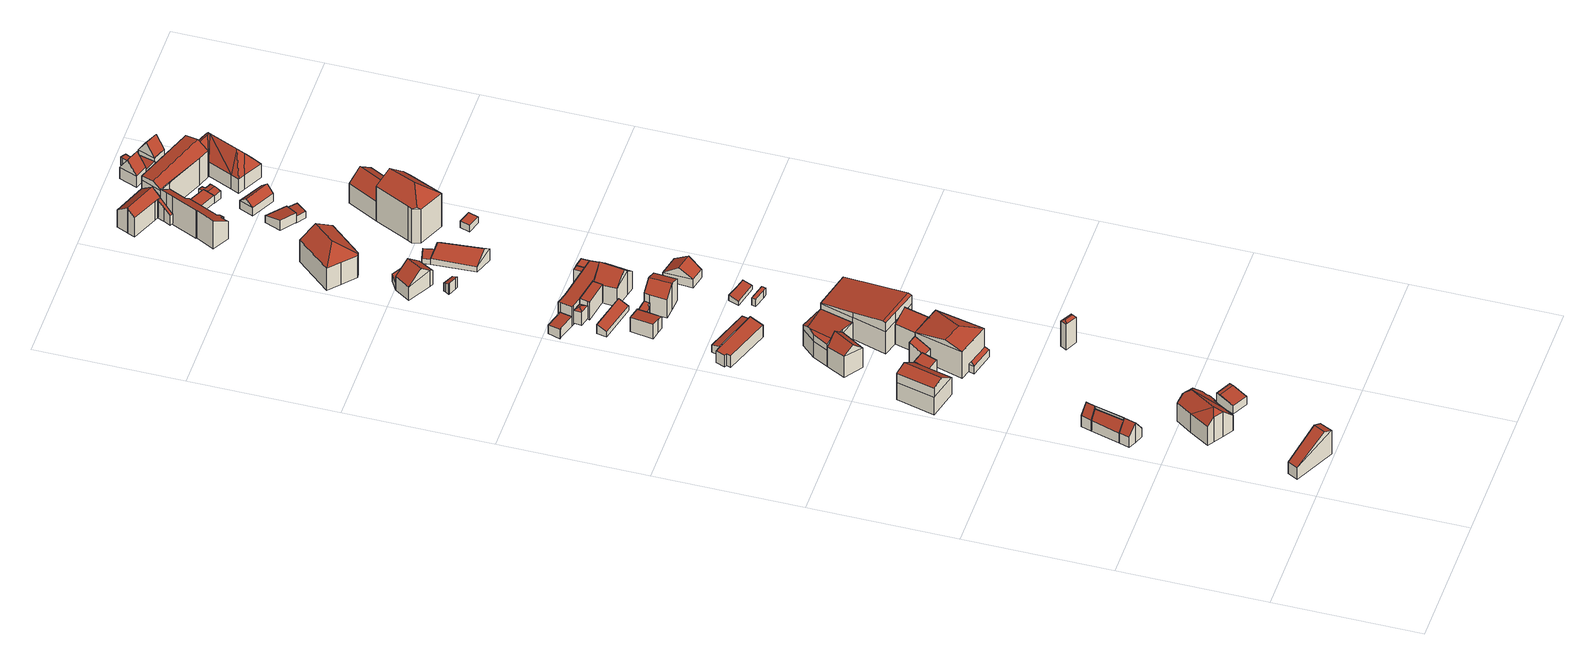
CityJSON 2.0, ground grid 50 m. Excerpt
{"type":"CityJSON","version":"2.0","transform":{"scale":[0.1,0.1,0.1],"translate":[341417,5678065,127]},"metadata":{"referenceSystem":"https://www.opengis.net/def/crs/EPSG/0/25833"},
"CityObjects":{
"building1":{"type":"Building","attributes":{"Dachtyp_tdc":"tdcGableRoof","Gemeindeschluessel":14729160,"Dachneigung":27.44,"QualitaetDacherkennung":33,"Geometrietyp2DReferenz":"3000","function":"31001_9998","roofType":"3100","measuredHeight":11.52},"geometry":[{"type":"MultiSurface","lod":"2","boundaries":[[[0,1,2,3]],[[1,4,5,2]],[[4,6,7,5]],[[6,0,3,7]],[[4,1,8]],[[0,6,9]],[[1,0,9,8]],[[6,4,8,9]],[[3,2,5,7]]],"semantics":{"surfaces":[{"type":"WallSurface"},{"type":"RoofSurface"},{"type":"GroundSurface"}],"values":[0,0,0,0,0,0,1,1,2]}}]},
"building2":{"type":"Building","attributes":{"Gemeindeschluessel":14729160,"Geometrietyp2DReferenz":"3000","function":"31001_9998","roofType":"9999"},"children":["building2-1","building2-2","building2-3"]},
"building2-1":{"type":"BuildingPart","attributes":{"Dachtyp_tdc":"tdcGableRoof","Dachneigung":54.95,"QualitaetDacherkennung":75,"Geometrietyp2DReferenz":"3000","roofType":"3100","measuredHeight":8.27},"parents":["building2"],"geometry":[{"type":"MultiSurface","lod":"2","boundaries":[[[10,11,12,13]],[[14,15,16,17]],[[14,10,13,15]],[[10,14,18]],[[11,10,18,19]],[[14,17,20,19,18]],[[13,12,21,16,15]],[[21,12,11,22]],[[16,21,22,17]],[[19,20,22,11]],[[20,17,22]]],"semantics":{"surfaces":[{"type":"WallSurface"},{"type":"RoofSurface"},{"type":"GroundSurface"},{"type":"ClosureSurface"}],"values":[0,0,0,0,1,1,2,0,3,0,3]}}]},
"building2-2":{"type":"BuildingPart","attributes":{"Dachtyp_tdc":"tdcPolyFlatRoof","Dachneigung":55.13,"QualitaetDacherkennung":86,"Geometrietyp2DReferenz":"3000","roofType":"2100","measuredHeight":7.68},"parents":["building2"],"geometry":[{"type":"MultiSurface","lod":"2","boundaries":[[[23,17,16,24]],[[20,25,26,27,21,22]],[[20,17,23,28,25]],[[27,24,16,21]],[[28,26,25]],[[23,24,27,26,28]],[[21,16,17,22]],[[22,17,20]]],"semantics":{"surfaces":[{"type":"WallSurface"},{"type":"RoofSurface"},{"type":"GroundSurface"},{"type":"ClosureSurface"}],"values":[0,0,1,2,0,3,3,3]}}]},
"building2-3":{"type":"BuildingPart","attributes":{"Dachtyp_tdc":"tdcGableRoof","Dachneigung":54.58,"QualitaetDacherkennung":71,"Geometrietyp2DReferenz":"3000","roofType":"3100","measuredHeight":8.3},"parents":["building2"],"geometry":[{"type":"MultiSurface","lod":"2","boundaries":[[[26,29,30,27]],[[29,31,32,30]],[[31,33,34,32]],[[33,35,36,34]],[[35,37,38,36]],[[37,39,40,38]],[[39,41,42,40]],[[41,43,23,24,42]],[[39,37,35,33,31,29]],[[29,26,28,43,41,39]],[[27,30,32,34,36,38,40,42,24]],[[28,23,43]],[[27,24,23,28,26]]],"semantics":{"surfaces":[{"type":"WallSurface"},{"type":"RoofSurface"},{"type":"GroundSurface"},{"type":"ClosureSurface"}],"values":[0,0,0,0,0,0,0,0,1,1,2,0,3]}}]},
"building3":{"type":"Building","attributes":{"Dachtyp_tdc":"tdcPolyFlatRoof","Gemeindeschluessel":14729160,"Dachneigung":54.03,"QualitaetDacherkennung":83,"Geometrietyp2DReferenz":"3000","function":"31001_9998","roofType":"2100","measuredHeight":8.8},"geometry":[{"type":"MultiSurface","lod":"2","boundaries":[[[33,31,32,34]],[[31,44,27,32]],[[44,45,21,27]],[[45,46,12,21]],[[46,47,36,12]],[[47,33,34,36]],[[47,46,45,44,31,33]],[[34,32,27,21,12,36]]],"semantics":{"surfaces":[{"type":"WallSurface"},{"type":"RoofSurface"},{"type":"GroundSurface"}],"values":[0,0,0,0,0,0,1,2]}}]},
"building4":{"type":"Building","attributes":{"Dachtyp_tdc":"tdcHippedGableRoof","Gemeindeschluessel":14729160,"Dachneigung":44.12,"QualitaetDacherkennung":78,"Geometrietyp2DReferenz":"3000","function":"31001_9998","roofType":"3300","measuredHeight":12.16},"geometry":[{"type":"MultiSurface","lod":"2","boundaries":[[[48,49,50,51]],[[49,52,53,50]],[[52,54,55,53]],[[54,56,57,55]],[[56,58,59,57]],[[58,60,61,59]],[[60,62,63,61]],[[62,64,65,63]],[[64,66,67,65]],[[66,68,69,67]],[[68,70,71,69]],[[70,72,73,71]],[[72,74,75,73]],[[74,48,51,75]],[[58,56,76]],[[48,74,77]],[[56,54,52,77,76]],[[52,49,48,77]],[[70,68,66,64,62,60,58,76]],[[74,72,70,76,77]],[[51,50,53,55,57,59,61,63,65,67,69,71,73,75]]],"semantics":{"surfaces":[{"type":"WallSurface"},{"type":"RoofSurface"},{"type":"GroundSurface"}],"values":[0,0,0,0,0,0,0,0,0,0,0,0,0,0,1,1,1,1,1,1,2]}}]},
"building5":{"type":"Building","attributes":{"Dachtyp_tdc":"tdcGableRoof","Gemeindeschluessel":14729160,"Dachneigung":10.97,"QualitaetDacherkennung":35,"Geometrietyp2DReferenz":"3000","function":"31001_9998","roofType":"3100","measuredHeight":4.56},"geometry":[{"type":"MultiSurface","lod":"2","boundaries":[[[78,79,80,81]],[[79,82,83,80]],[[82,84,85,83]],[[84,78,81,85]],[[82,79,86]],[[78,84,87]],[[79,78,87,86]],[[84,82,86,87]],[[81,80,83,85]]],"semantics":{"surfaces":[{"type":"WallSurface"},{"type":"RoofSurface"},{"type":"GroundSurface"}],"values":[0,0,0,0,0,0,1,1,2]}}]},
"building6":{"type":"Building","attributes":{"Gemeindeschluessel":14729160,"Geometrietyp2DReferenz":"3000","function":"31001_9998","roofType":"9999"},"children":["building6-1","building6-2"]},
"building6-1":{"type":"BuildingPart","attributes":{"Dachtyp_tdc":"tdcGableRoof","Dachneigung":37.96,"QualitaetDacherkennung":45,"Geometrietyp2DReferenz":"3000","roofType":"3100","measuredHeight":11.93},"parents":["building6"],"geometry":[{"type":"MultiSurface","lod":"2","boundaries":[[[88,89,90,91]],[[92,93,94,95,96]],[[93,97,98,94]],[[97,88,91,98]],[[99,100,101,102]],[[92,103,89,101,100,93]],[[88,102,101,89]],[[97,99,102,88]],[[93,100,99,97]],[[91,90,95,94,98]],[[96,103,92]],[[95,90,89,103,96]]],"semantics":{"surfaces":[{"type":"WallSurface"},{"type":"RoofSurface"},{"type":"GroundSurface"},{"type":"ClosureSurface"}],"values":[0,0,0,0,1,1,0,0,0,2,0,3]}}]},
"building6-2":{"type":"BuildingPart","attributes":{"Dachtyp_tdc":"tdcPolyFlatRoof","Dachneigung":6.59,"QualitaetDacherkennung":80,"Geometrietyp2DReferenz":"3000","roofType":"2100","measuredHeight":7.57},"parents":["building6"],"geometry":[{"type":"MultiSurface","lod":"2","boundaries":[[[104,105,106,107]],[[105,96,95,106]],[[108,104,107,90,89]],[[108,103,96,105,104]],[[107,106,95,90]],[[89,103,108]],[[90,95,96,103,89]]],"semantics":{"surfaces":[{"type":"WallSurface"},{"type":"RoofSurface"},{"type":"GroundSurface"},{"type":"ClosureSurface"}],"values":[0,0,0,1,2,0,3]}}]},
"building7":{"type":"Building","attributes":{"Dachtyp_tdc":"tdcPolyFlatRoof","Gemeindeschluessel":14729160,"Dachneigung":0,"QualitaetDacherkennung":71,"Geometrietyp2DReferenz":"3000","function":"31001_9998","roofType":"1000","measuredHeight":4.91},"geometry":[{"type":"MultiSurface","lod":"2","boundaries":[[[109,110,111,112]],[[110,113,114,111]],[[113,115,116,114]],[[115,117,118,116]],[[117,119,120,118]],[[119,121,122,120]],[[121,109,112,122]],[[121,119,117,115,113,110,109]],[[112,111,114,116,118,120,122]]],"semantics":{"surfaces":[{"type":"WallSurface"},{"type":"RoofSurface"},{"type":"GroundSurface"}],"values":[0,0,0,0,0,0,0,1,2]}}]},
"building8":{"type":"Building","attributes":{"Gemeindeschluessel":14729160,"Geometrietyp2DReferenz":"3000","function":"31001_9998","roofType":"9999"},"children":["building8-1","building8-2","building8-3","building8-4","building8-5","building8-6","building8-7"]},
"building8-1":{"type":"BuildingPart","attributes":{"Dachtyp_tdc":"tdcHipAndGableRoof","Dachneigung":11.77,"QualitaetDacherkennung":37,"Geometrietyp2DReferenz":"3000","roofType":"5000","measuredHeight":13.03},"parents":["building8"],"geometry":[{"type":"MultiSurface","lod":"2","boundaries":[[[123,124,125,126,127,128]],[[124,123,129]],[[130,131,132]],[[123,133,134,130,132,129]],[[131,124,129,132]],[[135,136,127,126,137,138,139]],[[128,133,123]],[[136,135,140,130,134,141]],[[128,127,136,141]],[[128,141,134,133]],[[138,137,142,125,124,131]],[[137,126,125,142]],[[130,140,143,139,138,131]],[[140,135,139,143]]],"semantics":{"surfaces":[{"type":"WallSurface"},{"type":"RoofSurface"},{"type":"GroundSurface"},{"type":"ClosureSurface"}],"values":[0,1,0,1,1,2,0,0,3,3,0,3,0,3]}}]},
"building8-2":{"type":"BuildingPart","attributes":{"Dachtyp_tdc":"tdcPolyFlatRoof","Dachneigung":24.08,"QualitaetDacherkennung":61,"Geometrietyp2DReferenz":"3000","roofType":"2100","measuredHeight":9.14},"parents":["building8"],"geometry":[{"type":"MultiSurface","lod":"2","boundaries":[[[144,145,146,147]],[[145,140,135,146]],[[143,144,147,139]],[[143,140,145,144]],[[147,146,135,139]],[[143,139,135,140]]],"semantics":{"surfaces":[{"type":"WallSurface"},{"type":"RoofSurface"},{"type":"GroundSurface"},{"type":"ClosureSurface"}],"values":[0,0,0,1,2,3]}}]},
"building8-3":{"type":"BuildingPart","attributes":{"Dachtyp_tdc":"tdcGableRoof","Dachneigung":42.21,"QualitaetDacherkennung":24,"Geometrietyp2DReferenz":"3000","roofType":"3100","measuredHeight":11.61},"parents":["building8"],"geometry":[{"type":"MultiSurface","lod":"2","boundaries":[[[148,149,150,151,152]],[[149,153,154,150]],[[153,155,156,157,154]],[[153,149,158]],[[149,148,159,160,158]],[[155,153,158,160,161]],[[151,150,154,157]],[[152,151,157,156]],[[148,152,156,155]],[[161,160,159,162]],[[155,161,162,159,148]]],"semantics":{"surfaces":[{"type":"WallSurface"},{"type":"RoofSurface"},{"type":"GroundSurface"},{"type":"ClosureSurface"}],"values":[0,0,0,0,1,1,2,3,3,0,3]}}]},
"building8-4":{"type":"BuildingPart","attributes":{"Dachtyp_tdc":"tdcFreeFormRoof","Dachneigung":14.63,"QualitaetDacherkennung":11,"Geometrietyp2DReferenz":"3000","roofType":"5000","measuredHeight":10.11},"parents":["building8"],"geometry":[{"type":"MultiSurface","lod":"2","boundaries":[[[156,163,164,157]],[[163,165,166,164]],[[165,167,168,166]],[[169,152,151,170]],[[171,172,167]],[[173,174,175,161,162]],[[167,172,173,162,159,176,177]],[[167,177,169]],[[169,177,176,148,152]],[[156,155,175,174,163]],[[163,174,173,172,171,165]],[[165,171,167]],[[151,157,164,166,168,170]],[[157,151,152,156]],[[170,168,167,169]],[[176,159,148]],[[161,175,155]],[[152,148,155,156]],[[159,162,161,155,148]]],"semantics":{"surfaces":[{"type":"WallSurface"},{"type":"RoofSurface"},{"type":"GroundSurface"},{"type":"ClosureSurface"}],"values":[0,0,0,0,1,1,1,0,0,0,0,0,2,3,3,0,0,3,3]}}]},
"building8-5":{"type":"BuildingPart","attributes":{"Dachtyp_tdc":"tdcGableRoof","Dachneigung":49.45,"QualitaetDacherkennung":55,"Geometrietyp2DReferenz":"3000","roofType":"3100","measuredHeight":11.24},"parents":["building8"],"geometry":[{"type":"MultiSurface","lod":"2","boundaries":[[[178,128,127,179]],[[141,180,181,136]],[[128,178,182,183,184,133]],[[180,141,134,184,183,185]],[[179,127,136,181]],[[136,127,128,141]],[[178,179,181,180]],[[184,134,133]],[[133,134,141,128]],[[180,185,182,178]],[[185,183,182]]],"semantics":{"surfaces":[{"type":"WallSurface"},{"type":"RoofSurface"},{"type":"GroundSurface"},{"type":"ClosureSurface"}],"values":[0,0,1,1,2,3,3,0,3,3,3]}}]},
"building8-6":{"type":"BuildingPart","attributes":{"Dachtyp_tdc":"tdcFreeFormRoof","Dachneigung":57.63,"QualitaetDacherkennung":13,"Geometrietyp2DReferenz":"3000","roofType":"5000","measuredHeight":4.56},"parents":["building8"],"geometry":[{"type":"MultiSurface","lod":"2","boundaries":[[[125,186,187,126]],[[186,188,189,187]],[[188,142,137,189]],[[190,142,188]],[[191,190,188,186]],[[191,186,125]],[[190,191,125,142]],[[126,187,189,137]],[[126,137,142,125]]],"semantics":{"surfaces":[{"type":"WallSurface"},{"type":"RoofSurface"},{"type":"GroundSurface"},{"type":"ClosureSurface"}],"values":[0,0,0,0,1,1,1,2,3]}}]},
"building8-7":{"type":"BuildingPart","attributes":{"Dachtyp_tdc":"tdcGableRoof","Dachneigung":10.07,"QualitaetDacherkennung":7,"Geometrietyp2DReferenz":"3000","roofType":"3100","measuredHeight":13.41},"parents":["building8"],"geometry":[{"type":"MultiSurface","lod":"2","boundaries":[[[192,193,194,181,180]],[[193,195,169,170,194]],[[196,197,198,168,167]],[[197,199,178,179,198]],[[200,201,202,203,204]],[[197,205,206,204,203]],[[195,206,205,196]],[[193,200,204,206,195]],[[196,205,197]],[[197,203,202,199]],[[192,201,200,193]],[[181,194,170,168,198,179]],[[167,169,195,196]],[[167,168,170,169]],[[180,185,192]],[[178,199,182]],[[180,181,179,178]],[[180,178,182,185]],[[192,185,183,182,199,202,201]],[[185,182,183]]],"semantics":{"surfaces":[{"type":"WallSurface"},{"type":"RoofSurface"},{"type":"GroundSurface"},{"type":"ClosureSurface"}],"values":[0,0,0,0,1,1,0,0,0,0,0,2,0,3,0,0,3,3,0,3]}}]},
"building9":{"type":"Building","attributes":{"Dachtyp_tdc":"tdcFreeFormRoof","Gemeindeschluessel":14729160,"Dachneigung":29.02,"QualitaetDacherkennung":11,"Geometrietyp2DReferenz":"3000","function":"31001_9998","roofType":"5000","measuredHeight":11.3},"geometry":[{"type":"MultiSurface","lod":"2","boundaries":[[[207,208,209,210]],[[208,211,212,209]],[[211,213,214,212]],[[213,207,210,214]],[[215,213,211]],[[216,215,211,208]],[[216,208,207]],[[215,216,207,213]],[[210,209,212,214]]],"semantics":{"surfaces":[{"type":"WallSurface"},{"type":"RoofSurface"},{"type":"GroundSurface"}],"values":[0,0,0,0,1,1,1,1,2]}}]},
"building10":{"type":"Building","attributes":{"Dachtyp_tdc":"tdcPolyFlatRoof","Gemeindeschluessel":14729160,"Dachneigung":15.03,"QualitaetDacherkennung":74,"Geometrietyp2DReferenz":"3000","function":"31001_9998","roofType":"2100","measuredHeight":3.95},"geometry":[{"type":"MultiSurface","lod":"2","boundaries":[[[217,218,219,122]],[[218,220,221,219]],[[220,222,112,221]],[[222,217,122,112]],[[222,220,218,217]],[[122,219,221,112]]],"semantics":{"surfaces":[{"type":"WallSurface"},{"type":"RoofSurface"},{"type":"GroundSurface"}],"values":[0,0,0,0,1,2]}}]},
"building11":{"type":"Building","attributes":{"Dachtyp_tdc":"tdcPolyFlatRoof","Gemeindeschluessel":14729160,"Dachneigung":11.21,"QualitaetDacherkennung":53,"Geometrietyp2DReferenz":"3000","function":"31001_9998","roofType":"2100","measuredHeight":6.14},"geometry":[{"type":"MultiSurface","lod":"2","boundaries":[[[223,224,225,226]],[[224,227,228,225]],[[227,229,230,228]],[[229,231,232,230]],[[231,233,234,232]],[[233,223,226,234]],[[233,231,229,227,224,223]],[[226,225,228,230,232,234]]],"semantics":{"surfaces":[{"type":"WallSurface"},{"type":"RoofSurface"},{"type":"GroundSurface"}],"values":[0,0,0,0,0,0,1,2]}}]},
"building12":{"type":"Building","attributes":{"Dachtyp_tdc":"tdcPolyFlatRoof","Gemeindeschluessel":14729160,"Dachneigung":24.08,"QualitaetDacherkennung":84,"Geometrietyp2DReferenz":"3000","function":"31001_9998","roofType":"2100","measuredHeight":3.71},"geometry":[{"type":"MultiSurface","lod":"2","boundaries":[[[235,236,237,238]],[[236,239,240,237]],[[239,241,242,240]],[[241,235,238,242]],[[241,239,236,235]],[[238,237,240,242]]],"semantics":{"surfaces":[{"type":"WallSurface"},{"type":"RoofSurface"},{"type":"GroundSurface"}],"values":[0,0,0,0,1,2]}}]},
"building13":{"type":"Building","attributes":{"Dachtyp_tdc":"tdcFreeFormRoof","Gemeindeschluessel":14729160,"Dachneigung":31.72,"QualitaetDacherkennung":8,"Geometrietyp2DReferenz":"3000","function":"31001_9998","roofType":"5000","measuredHeight":6.16},"geometry":[{"type":"MultiSurface","lod":"2","boundaries":[[[243,244,245,246]],[[244,247,248,245]],[[247,249,250,248]],[[249,243,246,250]],[[251,252,249,247]],[[251,247,244]],[[252,251,244,243]],[[252,243,249]],[[246,245,248,250]]],"semantics":{"surfaces":[{"type":"WallSurface"},{"type":"RoofSurface"},{"type":"GroundSurface"}],"values":[0,0,0,0,1,1,1,1,2]}}]},
"building14":{"type":"Building","attributes":{"Dachtyp_tdc":"tdcPolyFlatRoof","Gemeindeschluessel":14729160,"Dachneigung":0,"QualitaetDacherkennung":11,"Geometrietyp2DReferenz":"3000","function":"31001_9998","roofType":"1000","measuredHeight":4.24},"geometry":[{"type":"MultiSurface","lod":"2","boundaries":[[[253,254,255,256]],[[254,257,258,255]],[[257,259,260,258]],[[259,261,262,260]],[[261,263,264,262]],[[263,265,266,264]],[[265,253,256,266]],[[265,263,261,259,257,254,253]],[[256,255,258,260,262,264,266]]],"semantics":{"surfaces":[{"type":"WallSurface"},{"type":"RoofSurface"},{"type":"GroundSurface"}],"values":[0,0,0,0,0,0,0,1,2]}}]},
"building15":{"type":"Building","attributes":{"Dachtyp_tdc":"tdcPolyFlatRoof","Gemeindeschluessel":14729160,"Dachneigung":7,"QualitaetDacherkennung":31,"Geometrietyp2DReferenz":"3000","function":"31001_9998","roofType":"2100","measuredHeight":7.78},"geometry":[{"type":"MultiSurface","lod":"2","boundaries":[[[267,268,269,270]],[[268,271,272,269]],[[271,273,274,272]],[[273,275,276,274]],[[275,267,270,276]],[[275,273,271,268,267]],[[270,269,272,274,276]]],"semantics":{"surfaces":[{"type":"WallSurface"},{"type":"RoofSurface"},{"type":"GroundSurface"}],"values":[0,0,0,0,0,1,2]}}]},
"building16":{"type":"Building","attributes":{"Gemeindeschluessel":14729160,"Geometrietyp2DReferenz":"3000","function":"31001_9998","roofType":"9999"},"children":["building16-1","building16-2"]},
"building16-1":{"type":"BuildingPart","attributes":{"Dachtyp_tdc":"tdcPolyFlatRoof","Dachneigung":3.22,"QualitaetDacherkennung":79,"Geometrietyp2DReferenz":"3000","roofType":"2100","measuredHeight":8.04},"parents":["building16"],"geometry":[{"type":"MultiSurface","lod":"2","boundaries":[[[277,278,279,280,281]],[[278,282,283,279]],[[282,284,285,283]],[[284,286,287,285]],[[286,288,289,287]],[[288,290,291,289]],[[290,292,293,291]],[[292,294,295,293]],[[294,296,297,295]],[[296,298,299,300,297]],[[298,296,294,292,290,288,286,284,282,278,277]],[[280,279,283,285,287,289,291,293,295,297,300]],[[277,281,299,298]],[[281,280,300,299]]],"semantics":{"surfaces":[{"type":"WallSurface"},{"type":"RoofSurface"},{"type":"GroundSurface"},{"type":"ClosureSurface"}],"values":[0,0,0,0,0,0,0,0,0,0,1,2,0,3]}}]},
"building16-2":{"type":"BuildingPart","attributes":{"Dachtyp_tdc":"tdcPolyFlatRoof","Dachneigung":4.26,"QualitaetDacherkennung":75,"Geometrietyp2DReferenz":"3000","roofType":"2100","measuredHeight":3.93},"parents":["building16"],"geometry":[{"type":"MultiSurface","lod":"2","boundaries":[[[299,301,302,300]],[[301,303,304,302]],[[303,305,306,304]],[[305,281,280,306]],[[281,305,303,301,299]],[[300,302,304,306,280]],[[300,280,281,299]]],"semantics":{"surfaces":[{"type":"WallSurface"},{"type":"RoofSurface"},{"type":"GroundSurface"},{"type":"ClosureSurface"}],"values":[0,0,0,0,1,2,3]}}]},
"building17":{"type":"Building","attributes":{"Dachtyp_tdc":"tdcGableRoof","Gemeindeschluessel":14729160,"Dachneigung":37.36,"QualitaetDacherkennung":70,"Geometrietyp2DReferenz":"3000","function":"31001_9998","roofType":"3100","measuredHeight":10.97},"geometry":[{"type":"MultiSurface","lod":"2","boundaries":[[[307,308,309,310]],[[308,311,312,309]],[[311,313,314,312]],[[313,315,316,314]],[[315,317,318,316]],[[317,319,320,318]],[[319,307,310,320]],[[315,313,311,308]],[[308,307,319,317,315]],[[310,309,312,314,316,318,320]]],"semantics":{"surfaces":[{"type":"WallSurface"},{"type":"RoofSurface"},{"type":"GroundSurface"}],"values":[0,0,0,0,0,0,0,1,1,2]}}]},
"building18":{"type":"Building","attributes":{"Dachtyp_tdc":"tdcPolyFlatRoof","Gemeindeschluessel":14729160,"Dachneigung":0,"QualitaetDacherkennung":68,"Geometrietyp2DReferenz":"3000","function":"31001_9998","roofType":"1000","measuredHeight":3},"geometry":[{"type":"MultiSurface","lod":"2","boundaries":[[[321,322,323,324]],[[322,325,326,323]],[[325,327,328,326]],[[327,329,330,328]],[[329,321,324,330]],[[329,327,325,322,321]],[[324,323,326,328,330]]],"semantics":{"surfaces":[{"type":"WallSurface"},{"type":"RoofSurface"},{"type":"GroundSurface"}],"values":[0,0,0,0,0,1,2]}}]},
"building19":{"type":"Building","attributes":{"Dachtyp_tdc":"tdcPolyFlatRoof","Gemeindeschluessel":14729160,"Dachneigung":12.49,"QualitaetDacherkennung":73,"Geometrietyp2DReferenz":"3000","function":"31001_9998","roofType":"2100","measuredHeight":2.42},"geometry":[{"type":"MultiSurface","lod":"2","boundaries":[[[331,332,333,334]],[[332,335,336,333]],[[335,337,338,336]],[[337,339,340,338]],[[339,341,342,340]],[[341,331,334,342]],[[341,339,337,335,332,331]],[[334,333,336,338,340,342]]],"semantics":{"surfaces":[{"type":"WallSurface"},{"type":"RoofSurface"},{"type":"GroundSurface"}],"values":[0,0,0,0,0,0,1,2]}}]},
"building20":{"type":"Building","attributes":{"Dachtyp_tdc":"tdcFreeFormRoof","Gemeindeschluessel":14729160,"Dachneigung":45.89,"QualitaetDacherkennung":50,"Geometrietyp2DReferenz":"3000","function":"31001_9998","roofType":"5000","measuredHeight":12.09},"geometry":[{"type":"MultiSurface","lod":"2","boundaries":[[[343,344,345,346]],[[344,347,348,345]],[[347,349,350,348]],[[349,351,352,350]],[[351,353,354,352]],[[353,343,346,354]],[[347,344,343,355,356]],[[356,355,353,351,349]],[[349,347,356]],[[343,353,355]],[[346,345,348,350,352,354]]],"semantics":{"surfaces":[{"type":"WallSurface"},{"type":"RoofSurface"},{"type":"GroundSurface"}],"values":[0,0,0,0,0,0,1,1,0,0,2]}}]},
"building21":{"type":"Building","attributes":{"Dachtyp_tdc":"tdcPolyFlatRoof","Gemeindeschluessel":14729160,"Dachneigung":26.81,"QualitaetDacherkennung":63,"Geometrietyp2DReferenz":"3000","function":"31001_9998","roofType":"2100","measuredHeight":4.45},"geometry":[{"type":"MultiSurface","lod":"2","boundaries":[[[357,358,359,360]],[[358,361,362,359]],[[361,363,364,362]],[[363,365,366,364]],[[365,367,368,366]],[[367,369,370,368]],[[369,371,372,370]],[[371,357,360,372]],[[371,369,367,365,363,361,358,357]],[[360,359,362,364,366,368,370,372]]],"semantics":{"surfaces":[{"type":"WallSurface"},{"type":"RoofSurface"},{"type":"GroundSurface"}],"values":[0,0,0,0,0,0,0,0,1,2]}}]},
"building22":{"type":"Building","attributes":{"Dachtyp_tdc":"tdcFreeFormRoof","Gemeindeschluessel":14729160,"Dachneigung":40.07,"QualitaetDacherkennung":71,"Geometrietyp2DReferenz":"3000","function":"31001_9998","roofType":"5000","measuredHeight":10.07},"geometry":[{"type":"MultiSurface","lod":"2","boundaries":[[[373,374,375,376]],[[374,377,378,375]],[[377,379,380,378]],[[379,381,382,380]],[[381,383,384,382]],[[383,373,376,384]],[[381,379,377,385,386,383]],[[386,385,374,373]],[[377,374,385]],[[373,383,386]],[[376,375,378,380,382,384]]],"semantics":{"surfaces":[{"type":"WallSurface"},{"type":"RoofSurface"},{"type":"GroundSurface"}],"values":[0,0,0,0,0,0,1,1,0,0,2]}}]},
"building23":{"type":"Building","attributes":{"Dachtyp_tdc":"tdcPolyFlatRoof","Gemeindeschluessel":14729160,"Dachneigung":3.37,"QualitaetDacherkennung":71,"Geometrietyp2DReferenz":"3000","function":"31001_9998","roofType":"2100","measuredHeight":7.65},"geometry":[{"type":"MultiSurface","lod":"2","boundaries":[[[387,286,388,389]],[[286,284,390,388]],[[284,391,392,390]],[[391,387,389,392]],[[391,284,286,387]],[[389,388,390,392]]],"semantics":{"surfaces":[{"type":"WallSurface"},{"type":"RoofSurface"},{"type":"GroundSurface"}],"values":[0,0,0,0,1,2]}}]},
"building24":{"type":"Building","attributes":{"Dachtyp_tdc":"tdcPolyFlatRoof","Gemeindeschluessel":14729160,"Dachneigung":3.08,"QualitaetDacherkennung":82,"Geometrietyp2DReferenz":"3000","function":"31001_9998","roofType":"2100","measuredHeight":7.73},"geometry":[{"type":"MultiSurface","lod":"2","boundaries":[[[393,288,289,394]],[[288,286,287,289]],[[286,395,396,287]],[[395,393,394,396]],[[395,286,288,393]],[[394,289,287,396]]],"semantics":{"surfaces":[{"type":"WallSurface"},{"type":"RoofSurface"},{"type":"GroundSurface"}],"values":[0,0,0,0,1,2]}}]},
"building25":{"type":"Building","attributes":{"Dachtyp_tdc":"tdcPolyFlatRoof","Gemeindeschluessel":14729160,"Dachneigung":0,"QualitaetDacherkennung":58,"Geometrietyp2DReferenz":"3000","function":"31001_9998","roofType":"1000","measuredHeight":3.1},"geometry":[{"type":"MultiSurface","lod":"2","boundaries":[[[397,398,399,375]],[[398,400,401,399]],[[400,402,403,401]],[[402,404,380,403]],[[404,405,378,380]],[[405,397,375,378]],[[405,404,402,400,398,397]],[[375,399,401,403,380,378]]],"semantics":{"surfaces":[{"type":"WallSurface"},{"type":"RoofSurface"},{"type":"GroundSurface"}],"values":[0,0,0,0,0,0,1,2]}}]},
"building26":{"type":"Building","attributes":{"Dachtyp_tdc":"tdcGableRoof","Gemeindeschluessel":14729160,"Dachneigung":34.85,"QualitaetDacherkennung":92,"Geometrietyp2DReferenz":"3000","function":"31001_9998","roofType":"3100","measuredHeight":6.84},"geometry":[{"type":"MultiSurface","lod":"2","boundaries":[[[406,407,408,409]],[[407,410,411,408]],[[410,412,413,411]],[[412,406,409,413]],[[410,407,414]],[[406,412,415]],[[407,406,415,414]],[[412,410,414,415]],[[409,408,411,413]]],"semantics":{"surfaces":[{"type":"WallSurface"},{"type":"RoofSurface"},{"type":"GroundSurface"}],"values":[0,0,0,0,0,0,1,1,2]}}]},
"building27":{"type":"Building","attributes":{"Dachtyp_tdc":"tdcFreeFormRoof","Gemeindeschluessel":14729160,"Dachneigung":32.99,"QualitaetDacherkennung":66,"Geometrietyp2DReferenz":"3000","function":"31001_9998","roofType":"5000","measuredHeight":13.1},"geometry":[{"type":"MultiSurface","lod":"2","boundaries":[[[416,417,418,419]],[[417,420,421,418]],[[420,422,423,421]],[[422,424,425,423]],[[424,426,427,425]],[[426,416,419,427]],[[416,428,429,430,417]],[[426,424,431,429,428]],[[429,431,422,420,430]],[[424,422,431]],[[416,426,428]],[[420,417,430]],[[419,418,421,423,425,427]]],"semantics":{"surfaces":[{"type":"WallSurface"},{"type":"RoofSurface"},{"type":"GroundSurface"}],"values":[0,0,0,0,0,0,1,1,1,0,0,0,2]}}]},
"building28":{"type":"Building","attributes":{"Dachtyp_tdc":"tdcGableRoof","Gemeindeschluessel":14729160,"Dachneigung":55.16,"QualitaetDacherkennung":19,"Geometrietyp2DReferenz":"3000","function":"31001_9998","roofType":"3100","measuredHeight":6.95},"geometry":[{"type":"MultiSurface","lod":"2","boundaries":[[[432,433,434,435]],[[433,436,437,434]],[[436,438,439,437]],[[438,432,435,439]],[[436,433,440]],[[432,438,441]],[[433,432,441,440]],[[438,436,440,441]],[[435,434,437,439]]],"semantics":{"surfaces":[{"type":"WallSurface"},{"type":"RoofSurface"},{"type":"GroundSurface"}],"values":[0,0,0,0,0,0,1,1,2]}}]},
"building29":{"type":"Building","attributes":{"Dachtyp_tdc":"tdcPolyFlatRoof","Gemeindeschluessel":14729160,"Dachneigung":3.3,"QualitaetDacherkennung":70,"Geometrietyp2DReferenz":"3000","function":"31001_9998","roofType":"2100","measuredHeight":2.44},"geometry":[{"type":"MultiSurface","lod":"2","boundaries":[[[442,443,444,439]],[[443,445,446,444]],[[445,447,435,446]],[[447,448,449,435]],[[448,442,439,449]],[[448,447,445,443,442]],[[439,444,446,435,449]]],"semantics":{"surfaces":[{"type":"WallSurface"},{"type":"RoofSurface"},{"type":"GroundSurface"}],"values":[0,0,0,0,0,1,2]}}]},
"building30":{"type":"Building","attributes":{"Dachtyp_tdc":"tdcPolyFlatRoof","Gemeindeschluessel":14729160,"Dachneigung":35.34,"QualitaetDacherkennung":73,"Geometrietyp2DReferenz":"3000","function":"31001_9998","roofType":"2100","measuredHeight":11.86},"geometry":[{"type":"MultiSurface","lod":"2","boundaries":[[[450,451,452,453]],[[451,454,455,452]],[[454,456,457,455]],[[456,458,459,457]],[[458,460,461,459]],[[460,462,463,461]],[[462,464,465,463]],[[464,466,467,465]],[[466,468,469,467]],[[468,470,471,469]],[[470,472,473,471]],[[472,474,475,473]],[[474,476,477,475]],[[476,478,479,477]],[[478,450,453,479]],[[478,476,474,472,470,468,466,464,462,460,458,456,454,451,450]],[[453,452,455,457,459,461,463,465,467,469,471,473,475,477,479]]],"semantics":{"surfaces":[{"type":"WallSurface"},{"type":"RoofSurface"},{"type":"GroundSurface"}],"values":[0,0,0,0,0,0,0,0,0,0,0,0,0,0,0,1,2]}}]},
"building31":{"type":"Building","attributes":{"Dachtyp_tdc":"tdcPolyFlatRoof","Gemeindeschluessel":14729160,"Dachneigung":0,"QualitaetDacherkennung":71,"Geometrietyp2DReferenz":"3000","function":"31001_9998","roofType":"1000","measuredHeight":2.71},"geometry":[{"type":"MultiSurface","lod":"2","boundaries":[[[480,481,482,483]],[[481,484,485,482]],[[484,486,487,485]],[[486,480,483,487]],[[486,484,481,480]],[[483,482,485,487]]],"semantics":{"surfaces":[{"type":"WallSurface"},{"type":"RoofSurface"},{"type":"GroundSurface"}],"values":[0,0,0,0,1,2]}}]},
"building32":{"type":"Building","attributes":{"Dachtyp_tdc":"tdcFreeFormRoof","Gemeindeschluessel":14729160,"Dachneigung":36.22,"QualitaetDacherkennung":47,"Geometrietyp2DReferenz":"3000","function":"31001_9998","roofType":"5000","measuredHeight":18.75},"geometry":[{"type":"MultiSurface","lod":"2","boundaries":[[[488,489,490,491]],[[489,492,493,490]],[[492,494,495,493]],[[494,496,497,495]],[[496,498,499,497]],[[498,500,501,499]],[[500,502,503,501]],[[502,488,491,503]],[[492,504,505,506]],[[488,502,500,507,505,504,489]],[[505,507,498,496,494,506]],[[492,489,504]],[[494,492,506]],[[500,498,507]],[[491,490,493,495,497,499,501,503]]],"semantics":{"surfaces":[{"type":"WallSurface"},{"type":"RoofSurface"},{"type":"GroundSurface"}],"values":[0,0,0,0,0,0,0,0,1,1,1,0,0,0,2]}}]},
"building33":{"type":"Building","attributes":{"Dachtyp_tdc":"tdcGableRoof","Gemeindeschluessel":14729160,"Dachneigung":38.17,"QualitaetDacherkennung":75,"Geometrietyp2DReferenz":"3000","function":"31001_9998","roofType":"3100","measuredHeight":10.52},"geometry":[{"type":"MultiSurface","lod":"2","boundaries":[[[508,509,510,511]],[[509,512,513,510]],[[512,514,515,513]],[[514,516,517,515]],[[516,518,519,517]],[[518,520,521,519]],[[520,522,523,521]],[[522,524,525,523]],[[524,508,511,525]],[[520,518,516,514,512,509,508]],[[508,524,522,520]],[[511,510,513,515,517,519,521,523,525]]],"semantics":{"surfaces":[{"type":"WallSurface"},{"type":"RoofSurface"},{"type":"GroundSurface"}],"values":[0,0,0,0,0,0,0,0,0,1,1,2]}}]},
"building34":{"type":"Building","attributes":{"Dachtyp_tdc":"tdcPolyFlatRoof","Gemeindeschluessel":14729160,"Dachneigung":36.98,"QualitaetDacherkennung":46,"Geometrietyp2DReferenz":"3000","function":"31001_9998","roofType":"2100","measuredHeight":7.77},"geometry":[{"type":"MultiSurface","lod":"2","boundaries":[[[526,527,528,529]],[[527,530,531,528]],[[530,532,533,531]],[[532,534,535,533]],[[534,536,537,535]],[[536,526,529,537]],[[536,534,532,530,527,526]],[[529,528,531,533,535,537]]],"semantics":{"surfaces":[{"type":"WallSurface"},{"type":"RoofSurface"},{"type":"GroundSurface"}],"values":[0,0,0,0,0,0,1,2]}}]},
"building35":{"type":"Building","attributes":{"Dachtyp_tdc":"tdcPolyFlatRoof","Gemeindeschluessel":14729160,"Dachneigung":14.4,"QualitaetDacherkennung":76,"Geometrietyp2DReferenz":"3000","function":"31001_9998","roofType":"2100","measuredHeight":4.34},"geometry":[{"type":"MultiSurface","lod":"2","boundaries":[[[538,539,540,541]],[[539,542,543,540]],[[542,544,545,543]],[[544,538,541,545]],[[544,542,539,538]],[[541,540,543,545]]],"semantics":{"surfaces":[{"type":"WallSurface"},{"type":"RoofSurface"},{"type":"GroundSurface"}],"values":[0,0,0,0,1,2]}}]},
"building36":{"type":"Building","attributes":{"Dachtyp_tdc":"tdcPolyFlatRoof","Gemeindeschluessel":14729160,"Dachneigung":4.76,"QualitaetDacherkennung":67,"Geometrietyp2DReferenz":"3000","function":"31001_9998","roofType":"2100","measuredHeight":2.76},"geometry":[{"type":"MultiSurface","lod":"2","boundaries":[[[546,547,548,549]],[[547,550,551,548]],[[550,552,553,551]],[[552,554,555,553]],[[554,546,549,555]],[[554,552,550,547,546]],[[549,548,551,553,555]]],"semantics":{"surfaces":[{"type":"WallSurface"},{"type":"RoofSurface"},{"type":"GroundSurface"}],"values":[0,0,0,0,0,1,2]}}]},
"building37":{"type":"Building","attributes":{"Dachtyp_tdc":"tdcFreeFormRoof","Gemeindeschluessel":14729160,"Dachneigung":15.55,"QualitaetDacherkennung":30,"Geometrietyp2DReferenz":"3000","function":"31001_9998","roofType":"5000","measuredHeight":3.33},"geometry":[{"type":"MultiSurface","lod":"2","boundaries":[[[556,557,475,477]],[[557,558,473,475]],[[558,559,560,473]],[[559,561,562,560]],[[561,556,477,562]],[[563,561,559]],[[564,563,559,558]],[[564,558,557]],[[563,556,561]],[[564,556,563]],[[556,564,557]],[[477,475,473,560,562]]],"semantics":{"surfaces":[{"type":"WallSurface"},{"type":"RoofSurface"},{"type":"GroundSurface"}],"values":[0,0,0,0,0,1,1,1,1,1,1,2]}}]},
"building38":{"type":"Building","attributes":{"Dachtyp_tdc":"tdcPolyFlatRoof","Gemeindeschluessel":14729160,"Dachneigung":0,"QualitaetDacherkennung":79,"Geometrietyp2DReferenz":"3000","function":"31001_9998","roofType":"1000","measuredHeight":3.23},"geometry":[{"type":"MultiSurface","lod":"2","boundaries":[[[565,566,567,568]],[[566,569,570,567]],[[569,571,572,570]],[[571,573,574,572]],[[573,575,576,574]],[[575,565,568,576]],[[575,573,571,569,566,565]],[[568,567,570,572,574,576]]],"semantics":{"surfaces":[{"type":"WallSurface"},{"type":"RoofSurface"},{"type":"GroundSurface"}],"values":[0,0,0,0,0,0,1,2]}}]},
"building39":{"type":"Building","attributes":{"Dachtyp_tdc":"tdcFreeFormRoof","Gemeindeschluessel":14729160,"Dachneigung":38.4,"QualitaetDacherkennung":71,"Geometrietyp2DReferenz":"3000","function":"31001_9998","roofType":"5000","measuredHeight":12.2},"geometry":[{"type":"MultiSurface","lod":"2","boundaries":[[[577,578,579,499]],[[578,580,581,579]],[[580,582,583,581]],[[582,584,501,583]],[[584,577,499,501]],[[585,586,578,577]],[[582,580,586,585,584]],[[580,578,586]],[[577,584,585]],[[499,579,581,583,501]]],"semantics":{"surfaces":[{"type":"WallSurface"},{"type":"RoofSurface"},{"type":"GroundSurface"}],"values":[0,0,0,0,0,1,1,0,0,2]}}]},
"building40":{"type":"Building","attributes":{"Dachtyp_tdc":"tdcGableRoof","Gemeindeschluessel":14729160,"Dachneigung":42.7,"QualitaetDacherkennung":71,"Geometrietyp2DReferenz":"3000","function":"31001_9998","roofType":"3100","measuredHeight":5.64},"geometry":[{"type":"MultiSurface","lod":"2","boundaries":[[[587,588,589,590]],[[588,591,592,589]],[[591,593,594,592]],[[593,587,590,594]],[[591,588,595]],[[587,593,596]],[[588,587,596,595]],[[593,591,595,596]],[[590,589,592,594]]],"semantics":{"surfaces":[{"type":"WallSurface"},{"type":"RoofSurface"},{"type":"GroundSurface"}],"values":[0,0,0,0,0,0,1,1,2]}}]},
"building41":{"type":"Building","attributes":{"Dachtyp_tdc":"tdcFreeFormRoof","Gemeindeschluessel":14729160,"Dachneigung":10.18,"QualitaetDacherkennung":67,"Geometrietyp2DReferenz":"3000","function":"31001_9998","roofType":"5000","measuredHeight":3.55},"geometry":[{"type":"MultiSurface","lod":"2","boundaries":[[[597,598,599,600]],[[598,601,602,599]],[[601,603,604,602]],[[603,605,606,604]],[[605,607,608,606]],[[607,609,610,608]],[[609,611,612,610]],[[611,597,600,612]],[[609,613,614,611]],[[613,607,605,603,601,598,597,614]],[[609,607,613]],[[597,611,614]],[[600,599,602,604,606,608,610,612]]],"semantics":{"surfaces":[{"type":"WallSurface"},{"type":"RoofSurface"},{"type":"GroundSurface"}],"values":[0,0,0,0,0,0,0,0,1,1,0,0,2]}}]},
"building42":{"type":"Building","attributes":{"Dachtyp_tdc":"tdcFreeFormRoof","Gemeindeschluessel":14729160,"Dachneigung":10.93,"QualitaetDacherkennung":41,"Geometrietyp2DReferenz":"3000","function":"31001_9998","roofType":"5000","measuredHeight":13.71},"geometry":[{"type":"MultiSurface","lod":"2","boundaries":[[[615,616,617,618]],[[616,619,620,617]],[[619,621,622,620]],[[621,623,624,622]],[[623,625,626,624]],[[625,627,628,626]],[[627,629,630,628]],[[629,615,618,630]],[[631,632,633,634,635]],[[623,636,634,633,468,637,625]],[[625,637,627]],[[627,637,468,629]],[[629,468,633,632,615]],[[621,636,623]],[[619,635,634,636,621]],[[616,631,635,619]],[[615,632,631,616]],[[618,617,620,622,624,626,628,630]]],"semantics":{"surfaces":[{"type":"WallSurface"},{"type":"RoofSurface"},{"type":"GroundSurface"}],"values":[0,0,0,0,0,0,0,0,1,1,0,0,0,0,0,0,0,2]}}]},
"building43":{"type":"Building","attributes":{"Dachtyp_tdc":"tdcGableRoof","Gemeindeschluessel":14729160,"Dachneigung":54,"QualitaetDacherkennung":59,"Geometrietyp2DReferenz":"3000","function":"31001_9998","roofType":"3100","measuredHeight":9.43},"geometry":[{"type":"MultiSurface","lod":"2","boundaries":[[[638,639,640,641]],[[639,642,643,640]],[[642,644,645,643]],[[644,638,641,645]],[[642,639,646]],[[638,644,647]],[[639,638,647,646]],[[644,642,646,647]],[[641,640,643,645]]],"semantics":{"surfaces":[{"type":"WallSurface"},{"type":"RoofSurface"},{"type":"GroundSurface"}],"values":[0,0,0,0,0,0,1,1,2]}}]},
"building44":{"type":"Building","attributes":{"Dachtyp_tdc":"tdcFreeFormRoof","Gemeindeschluessel":14729160,"Dachneigung":51.5,"QualitaetDacherkennung":18,"Geometrietyp2DReferenz":"3000","function":"31001_9998","roofType":"5000","measuredHeight":12.27},"geometry":[{"type":"MultiSurface","lod":"2","boundaries":[[[648,649,650,651]],[[649,652,653,650]],[[652,654,655,653]],[[654,656,657,655]],[[656,658,659,657]],[[658,660,661,659]],[[660,662,663,661]],[[662,664,665,663]],[[664,666,667,665]],[[666,648,651,667]],[[668,666,664]],[[669,670,671,672,673,668,664,662]],[[669,662,660]],[[674,675,670,669,660,658]],[[674,658,656]],[[675,674,656,654]],[[654,670,675]],[[652,670,654]],[[652,671,670]],[[671,652,649]],[[672,671,649,648]],[[673,672,648]],[[668,673,648,666]],[[651,650,653,655,657,659,661,663,665,667]]],"semantics":{"surfaces":[{"type":"WallSurface"},{"type":"RoofSurface"},{"type":"GroundSurface"}],"values":[0,0,0,0,0,0,0,0,0,0,1,1,1,1,0,1,1,1,1,1,1,1,1,2]}}]},
"building45":{"type":"Building","attributes":{"Dachtyp_tdc":"tdcPolyFlatRoof","Gemeindeschluessel":14729160,"Dachneigung":6.46,"QualitaetDacherkennung":58,"Geometrietyp2DReferenz":"3000","function":"31001_9998","roofType":"2100","measuredHeight":3.46},"geometry":[{"type":"MultiSurface","lod":"2","boundaries":[[[676,677,678,679]],[[677,680,681,678]],[[680,682,683,681]],[[682,684,685,683]],[[684,676,679,685]],[[684,682,680,677,676]],[[679,678,681,683,685]]],"semantics":{"surfaces":[{"type":"WallSurface"},{"type":"RoofSurface"},{"type":"GroundSurface"}],"values":[0,0,0,0,0,1,2]}}]},
"building46":{"type":"Building","attributes":{"Dachtyp_tdc":"tdcPolyFlatRoof","Gemeindeschluessel":14729160,"Dachneigung":8.62,"QualitaetDacherkennung":60,"Geometrietyp2DReferenz":"3000","function":"31001_9998","roofType":"2100","measuredHeight":3.31},"geometry":[{"type":"MultiSurface","lod":"2","boundaries":[[[686,687,688,645]],[[687,689,690,688]],[[689,691,692,690]],[[691,693,694,692]],[[693,695,696,694]],[[695,686,645,696]],[[695,693,691,689,687,686]],[[645,688,690,692,694,696]]],"semantics":{"surfaces":[{"type":"WallSurface"},{"type":"RoofSurface"},{"type":"GroundSurface"}],"values":[0,0,0,0,0,0,1,2]}}]},
"building47":{"type":"Building","attributes":{"Dachtyp_tdc":"tdcFreeFormRoof","Gemeindeschluessel":14729160,"Dachneigung":55.78,"QualitaetDacherkennung":70,"Geometrietyp2DReferenz":"3000","function":"31001_9998","roofType":"5000","measuredHeight":9.66},"geometry":[{"type":"MultiSurface","lod":"2","boundaries":[[[697,698,699,700]],[[698,701,702,699]],[[701,703,704,702]],[[703,705,706,704]],[[705,697,700,706]],[[707,708,709,710]],[[701,698,697,708,707]],[[703,710,709,705]],[[701,707,710,703]],[[705,709,708,697]],[[700,699,702,704,706]]],"semantics":{"surfaces":[{"type":"WallSurface"},{"type":"RoofSurface"},{"type":"GroundSurface"}],"values":[0,0,0,0,0,1,1,0,0,0,2]}}]}
},
"vertices":[
[219,52,106],[199,9,105],[199,9,5],[219,52,5],[58,79,55],[58,79,5],[76,113,55],[76,113,5],[171,23,120],[192,64,120],
[143,769,52],[135,736,52],[135,736,12],[143,769,12],[90,786,58],[90,786,12],[80,750,12],[80,750,57],[115,778,95],[105,743,95],[101,745,89],[101,745,12],[101,745,55],
[52,652,53],[52,652,12],[76,645,89],[76,645,88],[76,645,12],[60,650,66],
[80,644,95],[80,644,12],[97,640,70],[97,640,12],[93,625,70],[93,625,12],[105,620,51],[105,620,12],[97,593,51],[97,593,12],[69,604,95],[69,604,12],[42,616,53],[42,616,12],[52,652,54],
[76,645,100],[101,745,100],[135,736,53],[105,620,53],
[139,373,117],[117,386,92],[117,386,14],[139,373,14],[160,453,92],[160,453,14],[196,508,92],[196,508,14],[216,495,116],[216,495,14],[249,473,116],[249,473,14],[283,452,77],[283,452,14],[274,437,77],[274,437,14],[285,430,64],[285,430,14],[267,402,64],[267,402,14],[256,409,77],[256,409,14],[230,368,77],[230,368,14],[205,330,77],[205,330,14],[171,352,117],[171,352,14],[221,466,136],[166,381,136],
[332,324,46],[279,351,46],[279,351,11],[332,324,11],[311,415,54],[311,415,11],[364,388,54],[364,388,11],[304,401,56],[357,374,56],
[45,1369,83],[148,1343,83],[148,1343,10],[45,1369,10],[135,1290,83],[115,1212,83],[115,1212,10],[135,1290,10],[135,1290,80],[12,1238,83],[12,1238,10],[12,1238,121],[57,1227,129],[90,1358,129],[45,1369,121],[141,1317,83],
[194,1331,86],[180,1279,80],[180,1279,10],[194,1331,10],[148,1343,86],
[222,1894,62],[196,1845,62],[196,1845,13],[222,1894,13],[35,1901,62],[35,1901,13],[39,1916,62],[39,1916,13],[31,1919,62],[31,1919,13],[42,1951,62],[42,1951,13],[75,1942,62],[75,1942,13],
[359,1336,116],[318,1167,121],[318,1167,39],[318,1167,8],[359,1336,8],[359,1336,70],[287,1241,139],[245,1369,116],[197,1202,121],[214,1262,139],[321,1347,116],[308,1351,116],[245,1369,8],[264,1363,8],[232,1192,8],[197,1202,8],[229,1314,8],[245,1369,100],[264,1363,91],[232,1192,39],[229,1314,74],
[196,1324,74],[212,1378,100],[212,1378,8],[196,1324,8],
[213,1594,85],[157,1511,90],[157,1511,8],[213,1594,8],[213,1594,77],[97,1553,96],[97,1553,8],[129,1617,92],[129,1617,77],[129,1617,8],[125,1533,125],[200,1597,96],[169,1606,125],[151,1611,109],[151,1611,110],
[156,1670,77],[156,1670,8],[198,1716,77],[198,1716,8],[302,1691,77],[302,1691,8],[270,1578,77],[270,1578,8],[198,1716,96],[181,1697,108],[173,1688,110],[156,1670,106],[129,1617,102],[213,1594,93],[270,1578,78],
[379,1419,72],[379,1419,8],[288,1445,92],[288,1445,8],[355,1426,101],[339,1431,121],[317,1348,121],[304,1441,101],
[313,1149,39],[313,1149,8],[227,1173,39],[227,1173,8],[229,1183,54],[306,1160,54],
[288,1445,101],[235,1460,101],[235,1460,8],[270,1578,101],[302,1691,101],[437,1658,101],[437,1658,8],[379,1419,101],[235,1460,139],[288,1445,139],[379,1419,138],[382,1431,143],[238,1469,143],[302,1691,102],[270,1578,122],
[460,928,119],[449,909,119],[449,909,12],[460,928,12],[409,930,119],[409,930,12],[420,950,119],[420,950,12],[424,935,125],[450,921,125],
[75,1942,53],[85,1977,43],[85,1977,13],[236,1925,44],[236,1925,13],[222,1894,53],
[143,2207,70],[136,2154,69],[136,2154,19],[143,2207,19],[116,2159,74],[116,2159,19],[84,2166,80],[84,2166,19],[94,2244,80],[94,2244,19],[147,2236,69],[147,2236,19],
[190,2310,57],[183,2275,40],[183,2275,20],[190,2310,20],[50,2306,41],[50,2306,20],[57,2340,57],[57,2340,20],
[110,2385,76],[76,2395,76],[76,2395,22],[110,2385,22],[78,2422,76],[78,2422,22],[112,2412,76],[112,2412,22],[90,2405,84],[98,2402,84],
[143,2207,60],[147,2236,60],[147,2236,18],[143,2207,18],[187,2231,60],[187,2231,18],[198,2230,60],[198,2230,18],[195,2211,60],[195,2211,18],[185,2213,60],[185,2213,18],[168,2204,60],[168,2204,18],
[109,2379,94],[110,2385,95],[110,2385,20],[109,2379,20],[112,2412,98],[112,2412,20],[200,2396,98],[200,2396,20],[198,2364,94],[198,2364,20],
[82,2466,95],[83,2472,94],[83,2472,17],[82,2466,17],[82,2466,53],[118,2462,94],[118,2462,17],[235,2442,94],[235,2442,17],[255,2439,94],[255,2439,17],[290,2433,94],[290,2433,17],[290,2382,97],[290,2382,17],[200,2396,97],[200,2396,17],[112,2412,97],[112,2412,17],[78,2422,97],[78,2422,17],[70,2424,97],[70,2424,56],[70,2424,17],
[9,2442,56],[9,2442,17],[3,2443,56],[3,2443,17],[15,2485,53],[15,2485,17],
[198,2230,94],[238,2227,125],[238,2227,15],[198,2230,15],[280,2223,107],[280,2223,15],[275,2145,107],[275,2145,15],[232,2149,125],[232,2149,15],[190,2152,93],[190,2152,15],[195,2211,93],[195,2211,15],
[320,1906,43],[324,1920,43],[324,1920,13],[320,1906,13],[383,1905,43],[383,1905,13],[380,1891,43],[380,1891,13],[365,1894,43],[365,1894,13],
[311,1958,30],[322,1993,38],[322,1993,13],[311,1958,13],[358,1982,37],[358,1982,13],[393,1973,37],[393,1973,13],[400,1971,37],[400,1971,13],[392,1938,30],[392,1938,13],
[290,2382,98],[284,2293,90],[284,2293,16],[290,2382,16],[256,2300,117],[256,2300,16],[194,2315,93],[194,2315,16],[198,2364,89],[198,2364,16],[200,2396,86],[200,2396,16],[249,2388,137],[236,2305,137],
[93,2828,67],[92,2829,66],[92,2829,22],[93,2828,22],[99,2841,59],[99,2841,22],[102,2848,56],[102,2848,22],[127,2837,56],[127,2837,22],[138,2832,56],[138,2832,22],[130,2813,67],[130,2813,22],[122,2816,67],[122,2816,22],
[33,2940,75],[67,2993,77],[67,2993,19],[33,2940,19],[153,2942,79],[153,2942,19],[146,2930,79],[146,2930,19],[123,2890,79],[123,2890,19],[113,2895,88],[113,2895,19],[111,2967,120],[80,2914,120],
[259,2467,92],[255,2439,18],[259,2467,18],[235,2442,18],[239,2470,92],[239,2470,18],
[292,2461,93],[292,2461,17],[259,2467,93],[259,2467,17],
[67,2993,50],[103,3015,50],[103,3015,19],[182,2969,50],[182,2969,19],[156,2925,50],[156,2925,19],[146,2930,50],[153,2942,50],
[396,2103,50],[344,2114,50],[344,2114,15],[396,2103,15],[352,2215,47],[352,2215,15],[422,2200,47],[422,2200,15],[348,2163,83],[409,2149,83],
[88,3121,110],[43,3161,112],[43,3161,19],[88,3121,19],[4,3196,112],[4,3196,19],[105,3314,112],[105,3314,19],[199,3236,109],[199,3236,19],[102,3124,110],[102,3124,19],[95,3123,113],[89,3204,150],[6,3195,113],[151,3276,150],
[259,2901,72],[278,2752,69],[278,2752,20],[259,2901,20],[217,2775,40],[217,2775,20],[207,2922,46],[207,2922,20],[253,2761,89],[238,2909,89],
[207,2922,42],[204,2949,42],[204,2949,20],[246,2959,44],[246,2959,20],[259,2901,44],[238,2909,43],[238,2909,20],
[172,3593,83],[165,3578,83],[165,3578,18],[172,3593,18],[153,3583,92],[153,3583,18],[141,3556,92],[141,3556,18],[85,3587,137],[85,3587,18],[117,3650,135],[117,3650,18],[115,3651,136],[115,3651,18],[155,3739,136],[155,3739,18],[165,3761,136],[165,3761,18],[176,3785,136],[176,3785,18],[218,3767,104],[218,3767,18],[202,3730,103],[202,3730,18],[192,3708,103],[192,3708,18],[207,3702,92],[207,3702,18],[160,3598,92],[160,3598,18],
[441,2869,46],[430,2835,46],[430,2835,19],[441,2869,19],[384,2848,46],[384,2848,19],[396,2882,46],[396,2882,19],
[433,3056,161],[382,2939,161],[382,2939,20],[433,3056,20],[292,2977,163],[292,2977,20],[285,3006,164],[285,3006,20],[291,3020,164],[291,3020,20],[348,3140,167],[348,3140,20],[433,3087,171],[433,3087,20],[443,3080,161],[443,3080,20],[381,2939,161],[356,3018,208],[289,2990,171],[396,3110,208],
[189,3815,127],[176,3785,101],[176,3785,22],[189,3815,22],[165,3790,101],[165,3790,22],[154,3795,101],[154,3795,22],[62,3834,103],[62,3834,22],[73,3858,124],[73,3858,22],[74,3861,127],[74,3861,22],[90,3899,94],[90,3899,22],[207,3855,92],[207,3855,22],
[155,3739,62],[144,3744,62],[144,3744,23],[155,3739,23],[155,3767,81],[155,3767,23],[165,3790,100],[165,3790,23],[176,3785,100],[176,3785,23],[165,3761,80],[165,3761,23],
[305,3416,48],[271,3375,61],[271,3375,19],[305,3416,19],[222,3412,62],[222,3412,19],[245,3467,48],[245,3467,19],
[301,3354,45],[271,3375,46],[271,3375,18],[301,3354,18],[305,3416,41],[305,3416,18],[334,3391,41],[334,3391,18],[310,3362,44],[310,3362,18],
[207,3702,48],[192,3708,48],[202,3730,48],[239,3714,48],[239,3714,18],[229,3692,48],[229,3692,18],[230,3705,51],[205,3716,51],
[221,3673,49],[229,3692,49],[229,3692,17],[221,3673,17],[239,3714,49],[239,3714,17],[297,3687,49],[297,3687,17],[303,3684,49],[303,3684,17],[285,3644,49],[285,3644,17],
[348,3140,103],[402,3243,103],[402,3243,20],[490,3198,103],[490,3198,20],[454,3129,103],[454,3129,20],[433,3087,103],[390,3114,142],[445,3221,142],
[284,3561,51],[369,3516,51],[369,3516,17],[284,3561,17],[345,3471,50],[345,3471,17],[264,3513,50],[264,3513,17],[358,3494,74],[274,3538,74],
[303,3684,48],[297,3687,48],[297,3687,16],[303,3684,16],[303,3700,45],[303,3700,16],[317,3693,45],[317,3693,16],[312,3680,48],[312,3680,16],[332,3671,48],[332,3671,16],[313,3631,46],[313,3631,16],[285,3644,46],[285,3644,16],[324,3654,51],[296,3667,51],
[207,3855,129],[417,3779,129],[417,3779,17],[207,3855,17],[422,3777,129],[422,3777,17],[393,3699,129],[393,3699,17],[392,3696,129],[392,3696,17],[351,3711,129],[351,3711,17],[218,3767,129],[218,3767,17],[176,3785,129],[176,3785,17],[417,3779,145],[207,3855,145],[188,3812,154],[406,3734,154],[422,3777,145],[393,3699,131],[218,3767,134],
[330,3878,66],[282,3894,66],[282,3894,19],[330,3878,19],[306,3955,67],[306,3955,19],[353,3937,68],[353,3937,19],[295,3926,113],[342,3909,113],
[373,3573,75],[349,3584,75],[349,3584,16],[373,3573,16],[362,3612,75],[362,3612,16],[399,3696,75],[399,3696,16],[393,3699,75],[393,3699,16],[422,3777,75],[422,3777,16],[518,3741,75],[518,3741,16],[523,3731,75],[523,3731,16],[454,3569,75],[454,3569,16],[438,3538,75],[438,3538,16],[424,3583,117],[509,3731,92],[460,3710,137],[416,3610,139],[425,3588,118],[423,3586,119],[408,3738,128],[457,3718,130],
[330,3878,53],[353,3937,46],[353,3937,18],[330,3878,18],[373,3931,46],[373,3931,18],[399,3924,46],[399,3924,18],[377,3863,53],[377,3863,18],
[353,3937,52],[362,3962,52],[362,3962,19],[366,3970,52],[366,3970,19],[375,3966,51],[375,3966,19],[387,3961,49],[387,3961,19],[373,3931,49],[373,3931,19],
[399,3924,65],[435,3911,65],[435,3911,17],[399,3924,17],[445,3908,65],[445,3908,17],[423,3847,65],[423,3847,17],[377,3863,65],[377,3863,17],[433,3876,114],[387,3892,114],[377,3863,67],[423,3847,67]
]}
